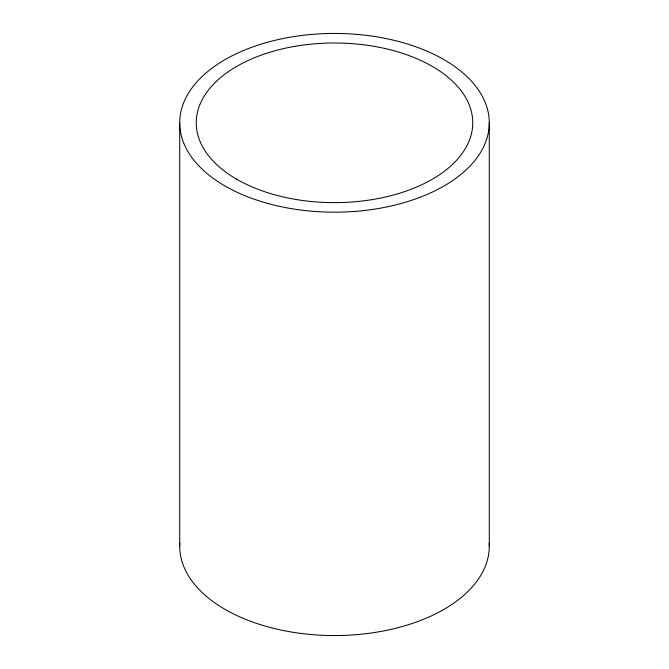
<?xml version="1.0" encoding="UTF-8"?>
<svg xmlns="http://www.w3.org/2000/svg" width="669" height="669" viewBox="0 0 669 669"><rect width="100%" height="100%" fill="white"/><g stroke="black" fill="none" stroke-linecap="round" stroke-linejoin="round"><path stroke-width="1" d="M489.282 122.812A154.782 89.362 0 0 1 257.105 200.207A154.782 89.362 0 0 1 257.105 45.425A154.782 89.362 0 0 1 489.282 122.812L489.282 546.188M179.718 122.812L179.718 546.188M489.198 543.153A154.782 89.362 0 0 1 334.5 635.55A154.782 89.362 0 0 1 179.802 543.153M236.742 179.259A138.249 79.82 0 0 0 468.041 143.475A138.249 79.82 0 0 0 298.717 45.718A138.249 79.82 0 0 0 236.742 179.259"/></g></svg>
